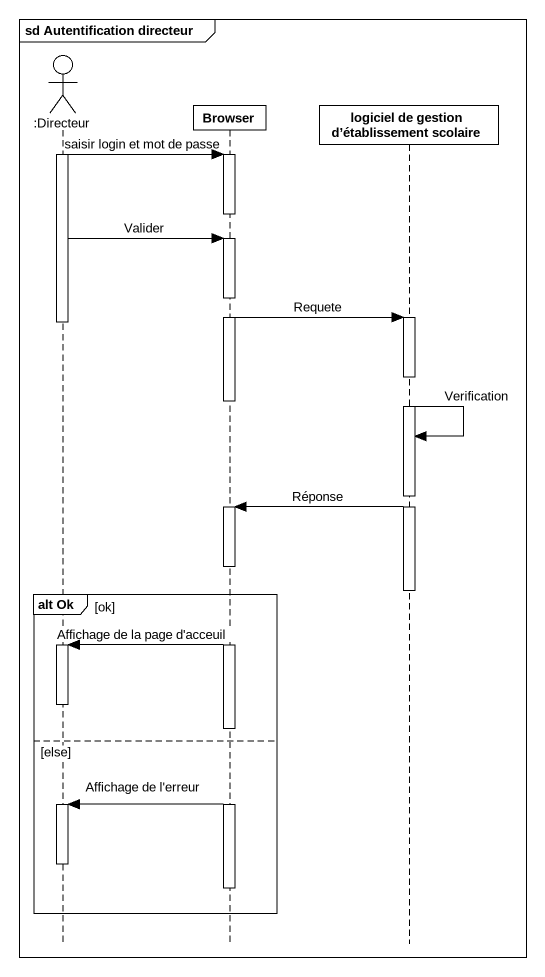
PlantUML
@startuml
mainframe sd Autentification directeur
hide footbox
actor ":Directeur" as Directeur
participant Browser
participant "logiciel de gestion d’établissement scolaire" as logiciel_de_gestion_d

activate Directeur
Directeur -> Browser : saisir login et mot de passe
activate Browser
deactivate Browser
Directeur -> Browser : Valider
activate Browser
Browser -> logiciel_de_gestion_d : Requete
activate logiciel_de_gestion_d
deactivate Directeur
deactivate Browser
logiciel_de_gestion_d -> logiciel_de_gestion_d : Verification
logiciel_de_gestion_d -> Browser : Réponse
activate Browser
deactivate logiciel_de_gestion_d
group alt Ok [ok]
  Browser -> Directeur : Affichage de la page d'acceuil
  activate Directeur
  deactivate Directeur
else else
  Browser -> Directeur : Affichage de l'erreur
  activate Directeur
  deactivate Directeur
  deactivate Browser
end
@enduml
